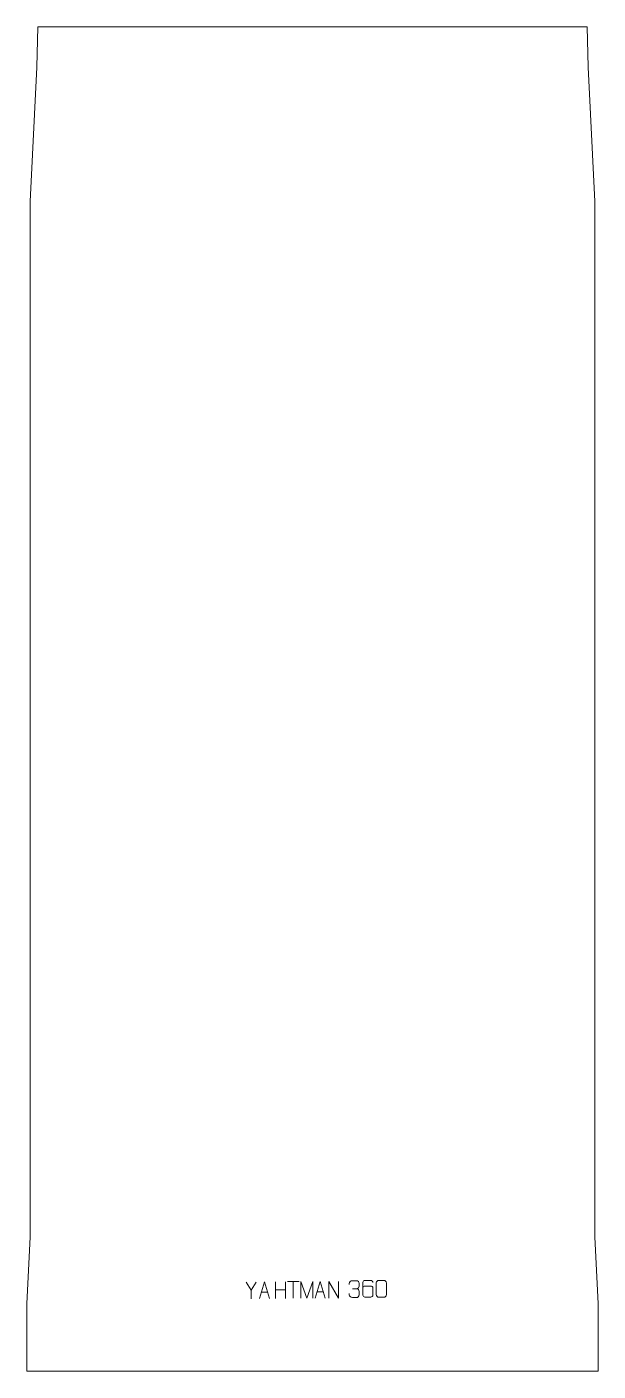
# Model space of a CAD drawing. Header units: millimetres. Extents: x -426 to 424, y -1554 to 446.
import ezdxf

# ---------------------------------------------------------------- set-up
doc = ezdxf.new("R2010")
doc.units = ezdxf.units.MM
doc.header["$MEASUREMENT"] = 0
doc.layers.add('layer 1', color=7, linetype='Continuous')

msp = doc.modelspace()

# ---------------------------------------------------------------- linework, layer by layer
at = {"layer": 'layer 1', "color": 242, "lineweight": 9}
msp.add_open_spline([(-426.0322, -1553.7725), (-426.0322, -1553.7725), (-426.0322, -1453.7724), (-426.0322, -1453.7724), (-426.0322, -1453.7724), (-426.0322, -1453.7724), (-421.0322, -1353.7724), (-421.0322, -1353.7724), (-421.0322, -1353.7724), (-421.0322, -1353.7724), (-421.0322, 186.2267), (-421.0322, 186.2267), (-421.0322, 186.2267), (-421.0322, 186.2267), (-411.0322, 386.227), (-411.0322, 386.227), (-411.0322, 386.227), (-411.0322, 386.227), (-409.5326, 446.2273), (-409.5326, 446.2273), (-409.5326, 446.2273), (-409.5326, 446.2273), (407.4668, 446.2273), (407.4668, 446.2273), (407.4668, 446.2273), (407.4668, 446.2273), (408.9681, 386.227), (408.9681, 386.227), (408.9681, 386.227), (408.9681, 386.227), (418.9678, 186.2267), (418.9678, 186.2267), (418.9678, 186.2267), (418.9678, 186.2267), (418.9678, -1353.7724), (418.9678, -1353.7724), (418.9678, -1353.7724), (418.9678, -1353.7724), (423.9678, -1453.7724), (423.9678, -1453.7724), (423.9678, -1453.7724), (423.9678, -1453.7724), (423.9678, -1553.7725), (423.9678, -1553.7725), (423.9678, -1553.7725), (423.9678, -1553.7725), (-426.0322, -1553.7725), (-426.0322, -1553.7725)], degree=3, knots=[0, 0, 0, 0, 0.076923077, 0.076923077, 0.076923077, 0.076923077, 0.153846154, 0.153846154, 0.153846154, 0.153846154, 0.230769231, 0.230769231, 0.230769231, 0.230769231, 0.307692308, 0.307692308, 0.307692308, 0.307692308, 0.384615385, 0.384615385, 0.384615385, 0.384615385, 0.461538462, 0.461538462, 0.461538462, 0.461538462, 0.538461538, 0.538461538, 0.538461538, 0.538461538, 0.615384615, 0.615384615, 0.615384615, 0.615384615, 0.692307692, 0.692307692, 0.692307692, 0.692307692, 0.769230769, 0.769230769, 0.769230769, 0.769230769, 0.846153846, 0.846153846, 0.846153846, 0.846153846, 1, 1, 1, 1], dxfattribs=at)
at = {"layer": 'layer 1', "color": 250, "lineweight": 9}
for points, knots in [([(53.6222, -1425.0366), (53.6222, -1425.0366), (53.6222, -1423.1794), (53.6222, -1423.1794), (53.6222, -1423.1794), (53.6079, -1421.4375), (56.2724, -1419.3194), (58.3315, -1419.3421), (58.3315, -1419.3421), (60.3956, -1419.3421), (62.4596, -1419.3421), (64.5233, -1419.3421), (64.5233, -1419.3421), (66.7178, -1419.3333), (68.3161, -1421.1801), (68.3605, -1423.0922), (68.3605, -1423.0922), (68.3601, -1424.5273), (68.3601, -1425.9624), (68.3605, -1427.3979), (68.3605, -1427.3979), (68.3119, -1429.0514), (66.7093, -1431.2814), (64.511, -1431.2714), (64.511, -1431.2714), (66.7147, -1431.2826), (68.3227, -1433.0858), (68.3767, -1435.1453), (68.3767, -1435.1453), (68.3763, -1436.93), (68.3763, -1438.7147), (68.3767, -1440.4998), (68.3767, -1440.4998), (68.3868, -1442.5612), (66.3319, -1444.3243), (64.511, -1444.3162), (64.511, -1444.3162), (62.4457, -1444.3159), (60.3805, -1444.3159), (58.3149, -1444.3162), (58.3149, -1444.3162), (56.1463, -1444.3047), (53.6153, -1441.9045), (53.5967, -1440.4427), (53.5967, -1440.4427), (53.5967, -1440.4427), (53.5967, -1438.5341), (53.5967, -1438.5341)], [0, 0, 0, 0, 0.076923077, 0.076923077, 0.076923077, 0.076923077, 0.153846154, 0.153846154, 0.153846154, 0.153846154, 0.230769231, 0.230769231, 0.230769231, 0.230769231, 0.307692308, 0.307692308, 0.307692308, 0.307692308, 0.384615385, 0.384615385, 0.384615385, 0.384615385, 0.461538462, 0.461538462, 0.461538462, 0.461538462, 0.538461538, 0.538461538, 0.538461538, 0.538461538, 0.615384615, 0.615384615, 0.615384615, 0.615384615, 0.692307692, 0.692307692, 0.692307692, 0.692307692, 0.769230769, 0.769230769, 0.769230769, 0.769230769, 0.846153846, 0.846153846, 0.846153846, 0.846153846, 1, 1, 1, 1]), ([(88.86, -1421.7411), (88.8359, -1420.4016), (87.4797, -1418.7484), (85.9078, -1418.7827), (85.9078, -1418.7827), (82.923, -1418.783), (79.9378, -1418.783), (76.9524, -1418.7827), (76.9524, -1418.7827), (75.7333, -1418.7678), (74.0051, -1420.2054), (74.0001, -1421.7411), (74.0001, -1421.7411), (74.0004, -1428.1016), (74.0004, -1434.4624), (74.0001, -1440.8231), (74.0001, -1440.8231), (74.0048, -1441.986), (75.7333, -1443.7571), (76.9524, -1443.7815), (76.9524, -1443.7815), (79.9378, -1443.7812), (82.923, -1443.7812), (85.9078, -1443.7815), (85.9078, -1443.7815), (87.1859, -1443.7377), (88.8556, -1442.1232), (88.86, -1440.8231), (88.86, -1440.8231), (88.86, -1437.2398), (88.86, -1433.6567), (88.86, -1430.074), (88.86, -1430.074), (88.8215, -1428.5958), (87.2388, -1427.1629), (85.9078, -1427.1649), (85.9078, -1427.1649), (82.923, -1427.1646), (79.9378, -1427.1646), (76.9524, -1427.1649), (76.9524, -1427.1649), (75.6229, -1427.1599), (73.9799, -1428.6672), (74.0216, -1430.0957)], [0, 0, 0, 0, 0.083333333, 0.083333333, 0.083333333, 0.083333333, 0.166666667, 0.166666667, 0.166666667, 0.166666667, 0.25, 0.25, 0.25, 0.25, 0.333333333, 0.333333333, 0.333333333, 0.333333333, 0.416666667, 0.416666667, 0.416666667, 0.416666667, 0.5, 0.5, 0.5, 0.5, 0.583333333, 0.583333333, 0.583333333, 0.583333333, 0.666666667, 0.666666667, 0.666666667, 0.666666667, 0.75, 0.75, 0.75, 0.75, 0.833333333, 0.833333333, 0.833333333, 0.833333333, 1, 1, 1, 1]), ([(97.8493, -1418.7825), (100.2154, -1418.7825), (102.5819, -1418.7825), (104.9484, -1418.7825), (104.9484, -1418.7825), (106.9289, -1418.7469), (108.9549, -1420.2412), (108.982, -1422.6833), (108.982, -1422.6833), (108.9816, -1428.4407), (108.9816, -1434.1985), (108.982, -1439.9567), (108.982, -1439.9567), (108.8399, -1442.2843), (107.1335, -1443.7666), (104.9484, -1443.7774), (104.9484, -1443.7774), (102.576, -1443.777), (100.2036, -1443.777), (97.8316, -1443.7774), (97.8316, -1443.7774), (95.8731, -1443.883), (93.8667, -1441.9951), (93.8781, -1439.9741), (93.8781, -1439.9741), (93.8785, -1434.1935), (93.8785, -1428.4132), (93.8781, -1422.6334), (93.8781, -1422.6334), (93.8824, -1420.4914), (95.6595, -1418.7689), (97.8493, -1418.7825)], [0, 0, 0, 0, 0.111111111, 0.111111111, 0.111111111, 0.111111111, 0.222222222, 0.222222222, 0.222222222, 0.222222222, 0.333333333, 0.333333333, 0.333333333, 0.333333333, 0.444444444, 0.444444444, 0.444444444, 0.444444444, 0.555555556, 0.555555556, 0.555555556, 0.555555556, 0.666666667, 0.666666667, 0.666666667, 0.666666667, 0.777777778, 0.777777778, 0.777777778, 0.777777778, 1, 1, 1, 1]), ([(-85.0196, -1421.4179), (-85.0196, -1421.4179), (-92.342, -1433.3166), (-92.342, -1433.3166), (-92.342, -1433.3166), (-92.342, -1433.3166), (-92.3413, -1446.3715), (-92.3413, -1446.3715)], [0, 0, 0, 0, 0.333333333, 0.333333333, 0.333333333, 0.333333333, 1, 1, 1, 1]), ([(-79.8125, -1445.7933), (-79.8125, -1445.7933), (-72.4415, -1420.8398), (-72.4415, -1420.8398), (-72.4415, -1420.8398), (-72.4415, -1420.8398), (-64.8716, -1445.7933), (-64.8716, -1445.7933)], [0, 0, 0, 0, 0.333333333, 0.333333333, 0.333333333, 0.333333333, 1, 1, 1, 1]), ([(-18.4533, -1445.1605), (-18.4533, -1445.1605), (-18.4533, -1420.2026), (-18.4533, -1420.2026), (-18.4533, -1420.2026), (-18.4533, -1420.2026), (-9.5282, -1445.1605), (-9.5282, -1445.1605), (-9.5282, -1445.1605), (-9.5282, -1445.1605), (-0.7683, -1420.2031), (-0.7683, -1420.2031), (-0.7683, -1420.2031), (-0.7683, -1420.2031), (-0.7683, -1445.1605), (-0.7683, -1445.1605)], [0, 0, 0, 0, 0.2, 0.2, 0.2, 0.2, 0.4, 0.4, 0.4, 0.4, 0.6, 0.6, 0.6, 0.6, 1, 1, 1, 1]), ([(2.9187, -1445.1583), (2.9187, -1445.1583), (10.2897, -1420.2048), (10.2897, -1420.2048), (10.2897, -1420.2048), (10.2897, -1420.2048), (17.8596, -1445.1583), (17.8596, -1445.1583)], [0, 0, 0, 0, 0.333333333, 0.333333333, 0.333333333, 0.333333333, 1, 1, 1, 1]), ([(23.0618, -1445.1583), (23.0618, -1445.1583), (23.0618, -1420.2048), (23.0618, -1420.2048), (23.0618, -1420.2048), (23.0618, -1420.2048), (37.7166, -1445.1583), (37.7166, -1445.1583), (37.7166, -1445.1583), (37.7166, -1445.1583), (37.7166, -1420.2048), (37.7166, -1420.2048)], [0, 0, 0, 0, 0.25, 0.25, 0.25, 0.25, 0.5, 0.5, 0.5, 0.5, 1, 1, 1, 1])]:
    msp.add_open_spline(points, degree=3, knots=knots, dxfattribs=at)
for points in [[(-92.342, -1433.3166), (-92.342, -1433.3166), (-99.6629, -1421.4179), (-99.6629, -1421.4179)], [(-77.0899, -1436.5439), (-77.0899, -1436.5439), (-67.5942, -1436.5439), (-67.5942, -1436.5439)], [(-55.9782, -1420.8398), (-55.9782, -1420.8398), (-55.9782, -1445.6173), (-55.9782, -1445.6173)], [(-55.9782, -1432.7221), (-55.9782, -1432.7221), (-41.3349, -1432.7217), (-41.3349, -1432.7217)], [(-41.3349, -1420.8398), (-41.3349, -1420.8398), (-41.3349, -1445.7933), (-41.3349, -1445.7933)], [(-38.1044, -1420.2283), (-38.1044, -1420.2283), (-21.1172, -1420.2283), (-21.1172, -1420.2283)], [(-29.6106, -1445.1583), (-29.6106, -1445.1583), (-29.6106, -1420.2048), (-29.6106, -1420.2048)], [(5.6413, -1435.9089), (5.6413, -1435.9089), (15.137, -1435.9089), (15.137, -1435.9089)], [(58.3319, -1431.2818), (58.3319, -1431.2818), (64.5283, -1431.2818), (64.5283, -1431.2818)]]:
    msp.add_open_spline(points, degree=3, dxfattribs=at)

doc.saveas('drawing.dxf')
